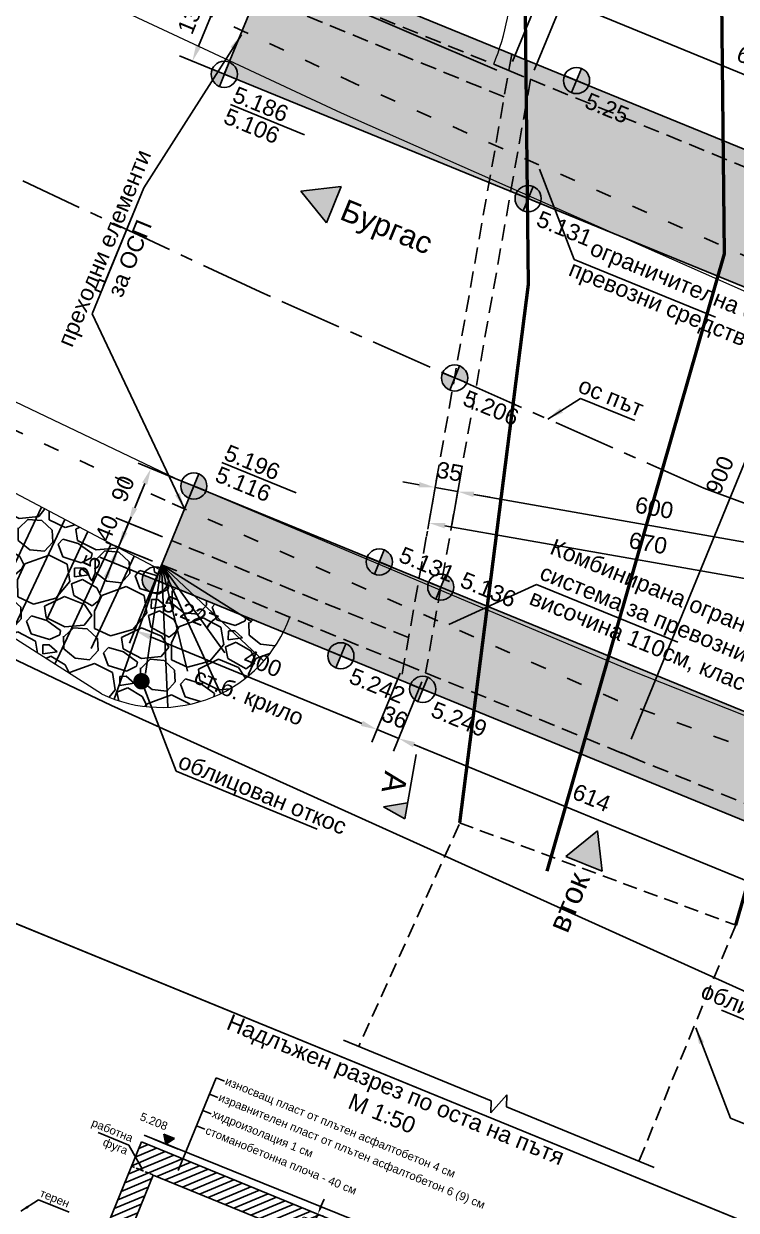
# Model space of a CAD drawing. Header units: centimetres. Extents: x 8495135 to 959133560, y 4530079 to 463453963.
# Drawn here: x 959128386 to 959129475, y 463416989 to 463418802 of the extents above; entities that cross this region are included whole.
import ezdxf
from ezdxf.enums import TextEntityAlignment as Align

# ---------------------------------------------------------------- set-up
doc = ezdxf.new("R2010")
doc.units = ezdxf.units.CM
doc.header["$LTSCALE"] = 0.1
for name, pattern in [('ACAD_ISO03W100', [30, 12, -18]), ('CENTER', [50.8, 31.75, -6.35, 6.35, -6.35]), ('CONTINU', [0]), ('DASHED', [0.75, 0.5, -0.25]), ('HIDDEN', [9.525, 6.35, -3.175]), ('LK_HIDDEN', [7.5, 5, -2.5])]:
    doc.linetypes.add(name, pattern=pattern)
doc.layers.add('0-ново трасе', color=7, linetype='Continuous', lineweight=53, true_color=0x0000fe)
for name, color, linetype in [('br_centre line', 1, 'CENTER'), ('br_dimension', 1, 'Continuous'), ('br_hatch', 9, 'Continuous'), ('br_hatch_dark', 8, 'Continuous'), ('br_hatch_tumen', 8, 'Continuous'), ('br_image', 4, 'Continuous'), ('br_view_yellow', 2, 'Continuous')]:
    doc.layers.add(name, color=color, linetype=linetype)
doc.layers.add('br_text', color=2, linetype='Continuous', lineweight=35)
doc.layers.add('dimension', color=1, linetype='Continuous', lineweight=20)
doc.layers.get('Defpoints').off()
doc.styles.add('1-10 cm', font='arial.ttf', dxfattribs={"height": 2.5})
doc.styles.add('1-50 cm', font='arial.ttf', dxfattribs={"height": 12.5})
doc.styles.add('br 1-25 cm', font='arial.ttf', dxfattribs={"height": 6.25})
doc.styles.add('MM 1 to 100', font='arial.ttf', dxfattribs={"height": 25})
doc.styles.add('MM 1 to 150', font='arial.ttf', dxfattribs={"height": 37.5})
doc.styles.add('MM 1 to 25', font='arial.ttf', dxfattribs={"height": 6.25})
doc.styles.add('MM_ARIAL', font='arial.ttf')
doc.dimstyles.new('MM DIM 1 to 100', dxfattribs={"dimscale": 10, "dimtxt": 2.5, "dimasz": 2.5, "dimexe": 2.1, "dimexo": 1.5, "dimgap": 1.5, "dimtad": 1, "dimdec": 0, "dimdsep": 46, "dimtxsty": 'MM_ARIAL', "dimcen": 3, "dimclrd": 1, "dimclre": 1, "dimclrt": 7, "dimaunit": 2, "dimadec": 1, "dimazin": 0, "dimtp": 100, "dimtm": 3, "dimtfac": 1, "dimtdec": 0, "dimtix": 1, "dimtmove": 0, "dimatfit": 3, "dimfxl": 0, "dimtolj": 1, "dimtzin": 0, "dimarcsym": 0})
doc.dimstyles.new('MM DIM 1 to 50', dxfattribs={"dimscale": 5, "dimtxt": 2.5, "dimasz": 2.5, "dimexe": 2.1, "dimexo": 1.5, "dimgap": 1.5, "dimtad": 1, "dimdec": 0, "dimdsep": 46, "dimtxsty": 'MM_ARIAL', "dimcen": 3, "dimclrd": 1, "dimclre": 1, "dimclrt": 7, "dimaunit": 2, "dimadec": 1, "dimazin": 0, "dimtp": 100, "dimtm": 3, "dimtfac": 1, "dimtdec": 0, "dimtix": 1, "dimtmove": 2, "dimatfit": 3, "dimfxl": 0, "dimtolj": 1, "dimtzin": 0, "dimarcsym": 0})
pattern_1 = [(205.74633, (959128825.42, 463418807.923), (-1373.337827, -672.79136), [17.086, -1691.524]), (162.70328, (959128810.03, 463418800.501), (1458.480056, -459.935786), [29.3202, -2902.7024]), (110.244, (959128782.0355, 463418809.2185), (645.954781, -1774.049441), [20.674, -2046.736]), (245.00723, (959128724.1684, 463418798.6036), (1079.972526, 2302.474396), [26.7002, -2643.322]), (270.5672, (959128712.8874, 463418774.4036), (-10.183513, 1650.968593), [26.1817, -2591.9904]), (335.00723, (959128713.1466, 463418748.223), (-2302.474396, 1079.972526), [26.7002, -2643.322]), (15.42778, (959128737.3467, 463418736.942), (-2009.109095, -549.710511), [35.3097, -3495.6558]), (49.98887, (959128771.384, 463418746.3354), (1881.3957555, 2248.801239), [33.336, -3300.2628]), (99.1631, (959128792.817, 463418771.868), (-314.650858, 1912.864825), [26.7906, -2652.2773]), (152.9699, (959128788.551, 463418798.317), (1244.705957, -646.87331), [30.5857, -1498.697]), (200.13098, (959128761.306, 463418812.217), (-1939.701403, -715.362472), [39.554, -3915.8386]), (116.5476, (959128840.042, 463418749.787), (-533.975976, 1042.033904), [13.5002, -1336.5283]), (149.20278, (959128834.008, 463418761.864), (1431.643475, -860.647408), [25.684, -2542.732]), (202.7335, (959128811.95, 463418775.015), (-48.122, -117.5298), [17.9605, -161.6447]), (180.9321, (959128809.493, 463418792.487), (683.8934, -5.55102), [9.672, -957.531]), (269.535, (959128799.822, 463418792.33), (26.83658, 400.71161), [13.6783, -670.2376]), (8.6973, (959128799.711, 463418778.652), (448.83375, 90.69325), [22.216, -718.315]), (139.2986, (959128821.67, 463418782.01), (186.9375, -213.7741), [16.0644, -385.545]), (354.12308, (959128731.655, 463418820.24), (1319.66467, -128.63187), [22.5044, -2227.9413]), (48.07972, (959128754.041, 463418817.936), (-999.46279, -1100.339552), [18.88, -1869.1108]), (270.9321, (959128831.296, 463418805.517), (5.55102, 683.8934), [19.344, -947.859]), (321.344, (959128831.611, 463418786.175), (-1030.93186, 833.81083), [22.5044, -2227.9413]), (317.1775, (959128701.82, 463418747.372), (-491.40486, 475.67033), [21.7018, -1063.3867]), (272.5087, (959128717.737, 463418732.62), (-58.30565, 1533.438767), [18.1836, -1800.1797]), (44.53495, (959128784.35, 463418687.506), (475.67033, 491.40486), [19.344, -947.859]), (355.08757, (959128798.138, 463418701.073), (-1720.376285, 155.468448), [21.289, -2107.6188]), (47.1775, (959128726.76, 463418711.086), (-475.67033, -491.40486), [10.851, -1074.2376]), (79.0435, (959128777.298, 463418690.393), (74.95871, 518.24144), [6.4757, -641.0997]), (143.6973, (959128778.528, 463418696.75), (304.46734, -261.89623), [26.1817, -497.4527]), (163.74255, (959128757.4286, 463418712.252), (1223.4204, -363.691523), [24.2633, -2402.0682]), (281.4236, (959128795.38, 463418768.074), (-21.28556, 283.1818), [18.316, -439.589]), (330.89077, (959128799.008, 463418750.1205), (1901.762781, -1053.135948), [31.9778, -3165.8005]), (38.67894, (959128826.947, 463418734.564), (-806.97425, -630.220246), [13.0754, -1294.4696]), (67.7335, (959128837.15, 463418742.74), (-69.408, 165.652), [7.62, -119.38]), (97.98998, (959128756.522, 463418716.74), (133.26436, -1015.197326), [17.6433, -1746.697]), (25.74633, (959128754.069, 463418734.212), (1373.337827, 672.79136), [34.172, -1674.438]), (337.7335, (959128784.85, 463418749.06), (165.652, 69.4077), [33.02, -93.98]), (303.0384, (959128815.407, 463418736.5445), (838.44332, -1303.930135), [20.0805, -1987.966]), (231.78815, (959128826.355, 463418719.711), (-310.01837, -421.99717), [18.4915, -906.0825]), (185.37952, (959128814.9163, 463418705.1816), (-2714.288054, -260.9777), [30.1073, -2980.6232]), (153.15962, (959128784.9416, 463418702.359), (-1479.76561, 743.117581), [31.8515, -3153.2923])]

# ---------------------------------------------------------------- blocks, each defined once
blk = doc.blocks.new('*D973')
at = {"layer": 'br_hatch', "color": 1, "lineweight": -2, "transparency": 16777216}
blk.add_arc((959129644.9, 463418011), 48.6, 109.7823, 127.933, dxfattribs=at)
at = {"layer": 'br_hatch', "color": 1, "transparency": 16777216}
for points in [[(959129618.4, 463418046.8), (959129611.7, 463418051.8), (959129599.9, 463418029.4)], [(959129628.1, 463418060.9), (959129628.8, 463418052.6), (959129653.4, 463418058.8)]]:
    blk.add_solid(points, dxfattribs=at)
at = {"layer": 'br_hatch', "color": 7, "transparency": 16777216, "insert": (959129606.4, 463418080.9), "char_height": 25, "attachment_point": 5, "rotation": 28.8577, "style": 'MM_ARIAL'}
blk.add_mtext('\\A1;86.4g', dxfattribs=at)
blk = doc.blocks.new('*D974')
at = {"layer": 'br_hatch', "color": 1, "lineweight": -2, "transparency": 16777216}
for p, q in [((959129005.5, 463418041.8), (959129018.3, 463418114.1)), ((959129040, 463418035.7), (959129052.8, 463418108)), ((959128990.1, 463418097.8), (959128965.4, 463418102.2)), ((959129014.7, 463418093.5), (959129049.1, 463418087.4)), ((959129073.8, 463418083), (959129098.4, 463418078.7))]:
    blk.add_line(p, q, dxfattribs=at)
at = {"layer": 'br_hatch', "color": 1, "transparency": 16777216}
for points in [[(959128990.8, 463418101.9), (959128989.3, 463418093.7), (959129014.7, 463418093.5)], [(959129074.5, 463418087.1), (959129073, 463418078.9), (959129049.1, 463418087.4)]]:
    blk.add_solid(points, dxfattribs=at)
at = {"layer": 'br_hatch', "color": 7, "transparency": 16777216, "insert": (959129036.7, 463418117.8), "char_height": 25, "attachment_point": 5, "rotation": 349.9818, "style": 'MM_ARIAL'}
blk.add_mtext('\\A1;35', dxfattribs=at)
blk = doc.blocks.new('*D975')
at = {"layer": 'br_hatch', "color": 1, "lineweight": -2, "transparency": 16777216}
for p, q in [((959129040, 463418035.7), (959129052.8, 463418108)), ((959129073.8, 463418083), (959129615.4, 463417987.3)), ((959129637.4, 463417968.2), (959129636.3, 463417962.3))]:
    blk.add_line(p, q, dxfattribs=at)
at = {"layer": 'br_hatch', "color": 1, "transparency": 16777216}
for points in [[(959129074.5, 463418087.1), (959129073, 463418078.9), (959129049.1, 463418087.4)], [(959129616.1, 463417991.4), (959129614.6, 463417983.2), (959129640, 463417983)]]:
    blk.add_solid(points, dxfattribs=at)
at = {"layer": 'br_hatch', "color": 7, "transparency": 16777216, "insert": (959129349.4, 463418062.5), "char_height": 25, "attachment_point": 5, "rotation": 349.9818, "style": 'MM_ARIAL'}
blk.add_mtext('\\A1;600', dxfattribs=at)
blk = doc.blocks.new('*D978')
at = {"layer": 'br_hatch', "color": 1, "lineweight": -2, "transparency": 16777216}
for p, q in [((959128994.5, 463417796.4), (959128951.2, 463417690.5)), ((959129504.2, 463417486.8), (959128982.3, 463417700.5)), ((959129562.7, 463417563.8), (959129519.4, 463417457.9))]:
    blk.add_line(p, q, dxfattribs=at)
at = {"layer": 'br_hatch', "color": 1, "transparency": 16777216}
for points in [[(959128983.8, 463417704.4), (959128980.7, 463417696.6), (959128959.1, 463417710)], [(959129505.8, 463417490.7), (959129502.6, 463417482.9), (959129527.3, 463417477.3)]]:
    blk.add_solid(points, dxfattribs=at)
at = {"layer": 'br_hatch', "color": 7, "transparency": 16777216, "insert": (959129253.7, 463417619.3), "char_height": 25, "attachment_point": 5, "rotation": 337.7335, "style": 'MM_ARIAL'}
blk.add_mtext('\\A1;614', dxfattribs=at)
blk = doc.blocks.new('*D979')
at = {"layer": 'br_hatch', "color": 1, "lineweight": -2, "transparency": 16777216}
for p, q in [((959128961.4, 463417810), (959128918, 463417704.1)), ((959128994.5, 463417796.4), (959128951.2, 463417690.5)), ((959128902.8, 463417733), (959128879.7, 463417742.5)), ((959128959.1, 463417710), (959128926, 463417723.5)), ((959128982.3, 463417700.5), (959129005.4, 463417691))]:
    blk.add_line(p, q, dxfattribs=at)
at = {"layer": 'br_hatch', "color": 1, "transparency": 16777216}
for points in [[(959128904.4, 463417736.9), (959128901.3, 463417729.2), (959128926, 463417723.5)], [(959128983.8, 463417704.4), (959128980.7, 463417696.6), (959128959.1, 463417710)]]:
    blk.add_solid(points, dxfattribs=at)
at = {"layer": 'br_hatch', "color": 7, "transparency": 16777216, "insert": (959128953.1, 463417742.5), "char_height": 25, "attachment_point": 5, "rotation": 337.7335, "style": 'MM_ARIAL'}
blk.add_mtext('\\A1;36', dxfattribs=at)
blk = doc.blocks.new('*D980')
at = {"layer": 'br_hatch', "color": 1, "lineweight": -2, "transparency": 16777216}
for p, q in [((959128591.2, 463417961.6), (959128547.8, 463417855.7)), ((959128902.8, 463417733), (959128578.9, 463417865.6)), ((959128961.4, 463417810), (959128918, 463417704.1))]:
    blk.add_line(p, q, dxfattribs=at)
at = {"layer": 'br_hatch', "color": 1, "transparency": 16777216}
for points in [[(959128580.5, 463417869.5), (959128577.4, 463417861.8), (959128555.8, 463417875.1)], [(959128904.4, 463417736.9), (959128901.3, 463417729.2), (959128926, 463417723.5)]]:
    blk.add_solid(points, dxfattribs=at)
at = {"layer": 'br_hatch', "color": 7, "transparency": 16777216, "char_height": 25, "attachment_point": 5, "rotation": 337.7335, "style": 'MM_ARIAL'}
for s, insert in [('\\A1;400', (959128751.4, 463417825)), ('\\A1;ст.б. крило', (959128729, 463417770.4))]:
    blk.add_mtext(s, dxfattribs=dict(at, insert=insert))
blk = doc.blocks.new('*D981')
at = {"layer": 'br_hatch', "color": 1, "lineweight": -2, "transparency": 16777216}
for p, q in [((959128762.8, 463418896.2), (959128814.4, 463419022.4)), ((959128829.6, 463418993.5), (959129153.5, 463418860.9)), ((959129132.9, 463418744.7), (959129184.6, 463418870.8))]:
    blk.add_line(p, q, dxfattribs=at)
at = {"layer": 'br_hatch', "color": 1, "transparency": 16777216}
for points in [[(959128831.2, 463418997.4), (959128828, 463418989.6), (959128806.5, 463419003)], [(959129155.1, 463418864.7), (959129151.9, 463418857), (959129176.6, 463418851.4)]]:
    blk.add_solid(points, dxfattribs=at)
at = {"layer": 'br_hatch', "color": 7, "transparency": 16777216, "char_height": 25, "attachment_point": 5, "rotation": 337.7335, "style": 'MM_ARIAL'}
for s, insert in [('\\A1;400', (959129002.1, 463418952.9)), ('\\A1;ст.б. крило', (959128979.7, 463418898.3))]:
    blk.add_mtext(s, dxfattribs=dict(at, insert=insert))
blk = doc.blocks.new('*D982')
at = {"layer": 'br_hatch', "color": 1, "lineweight": -2, "transparency": 16777216}
for p, q in [((959129153.5, 463418860.9), (959129130.4, 463418870.4)), ((959129132.9, 463418744.7), (959129184.6, 463418870.8)), ((959129166.1, 463418731.1), (959129217.8, 463418857.3)), ((959129176.6, 463418851.4), (959129209.8, 463418837.8)), ((959129232.9, 463418828.4), (959129256.1, 463418818.9))]:
    blk.add_line(p, q, dxfattribs=at)
at = {"layer": 'br_hatch', "color": 1, "transparency": 16777216}
for points in [[(959129155.1, 463418864.7), (959129151.9, 463418857), (959129176.6, 463418851.4)], [(959129234.5, 463418832.2), (959129231.4, 463418824.5), (959129209.8, 463418837.8)]]:
    blk.add_solid(points, dxfattribs=at)
at = {"layer": 'br_hatch', "color": 7, "transparency": 16777216, "insert": (959129203.7, 463418870.3), "char_height": 25, "attachment_point": 5, "rotation": 337.7335, "style": 'MM_ARIAL'}
blk.add_mtext('\\A1;36', dxfattribs=at)
blk = doc.blocks.new('*D983')
at = {"layer": 'br_hatch', "color": 1, "lineweight": -2, "transparency": 16777216}
for p, q in [((959129166.1, 463418731.1), (959129217.8, 463418857.3)), ((959129232.9, 463418828.4), (959129754.9, 463418614.7)), ((959129734.3, 463418498.5), (959129785.9, 463418624.6))]:
    blk.add_line(p, q, dxfattribs=at)
at = {"layer": 'br_hatch', "color": 1, "transparency": 16777216}
for points in [[(959129234.5, 463418832.2), (959129231.4, 463418824.5), (959129209.8, 463418837.8)], [(959129756.4, 463418618.5), (959129753.3, 463418610.8), (959129778, 463418605.2)]]:
    blk.add_solid(points, dxfattribs=at)
at = {"layer": 'br_hatch', "color": 7, "transparency": 16777216, "insert": (959129504.4, 463418747.2), "char_height": 25, "attachment_point": 5, "rotation": 337.7335, "style": 'MM_ARIAL'}
blk.add_mtext('\\A1;614', dxfattribs=at)
blk = doc.blocks.new('*D986')
at = {"layer": 'br_hatch', "color": 1, "lineweight": -2, "transparency": 16777216}
for p, q in [((959129029.7, 463418035.1), (959129640.3, 463417927.2)), ((959129002.9, 463418027), (959129001.5, 463418018.7)), ((959129662.7, 463417910.4), (959129661.3, 463417902.2))]:
    blk.add_line(p, q, dxfattribs=at)
at = {"layer": 'br_hatch', "color": 1, "transparency": 16777216}
for points in [[(959129030.5, 463418039.2), (959129029, 463418031), (959129005.1, 463418039.4)], [(959129641, 463417931.3), (959129639.6, 463417923.1), (959129664.9, 463417922.9)]]:
    blk.add_solid(points, dxfattribs=at)
at = {"layer": 'br_hatch', "color": 7, "transparency": 16777216, "insert": (959129339.9, 463418008.5), "char_height": 25, "attachment_point": 5, "rotation": 349.9818, "style": 'MM_ARIAL'}
blk.add_mtext('\\A1;670', dxfattribs=at)
blk = doc.blocks.new('*D988')
at = {"layer": 'br_hatch', "color": 1, "lineweight": -2, "transparency": 16777216}
for p, q in [((959129639.2, 463418521.2), (959129665, 463418510.6)), ((959129314.1, 463417708.8), (959129636.1, 463418495.4)), ((959129298.2, 463417688.3), (959129324, 463417677.7))]:
    blk.add_line(p, q, dxfattribs=at)
at = {"layer": 'br_hatch', "color": 1, "transparency": 16777216}
for points in [[(959129632.3, 463418497), (959129640, 463418493.8), (959129645.6, 463418518.6)], [(959129310.2, 463417710.4), (959129317.9, 463417707.2), (959129304.6, 463417685.7)]]:
    blk.add_solid(points, dxfattribs=at)
at = {"layer": 'br_hatch', "color": 7, "transparency": 16777216, "insert": (959129449.4, 463418112.6), "char_height": 25, "attachment_point": 5, "rotation": 67.7335, "style": 'MM_ARIAL'}
blk.add_mtext('\\A1;900', dxfattribs=at)
blk = doc.blocks.new('*D1008')
at = {"layer": 'br_hatch', "color": 1, "lineweight": -2, "transparency": 16777216}
for p, q in [((959128840.3, 463416994.6), (959128845, 463417006.1)), ((959128820.4, 463416946), (959128835.6, 463416983)), ((959128842.5, 463416980.2), (959128845.3, 463416979)), ((959128815.7, 463416934.4), (959128810.9, 463416922.8)), ((959128826.5, 463416943.5), (959128830.1, 463416942))]:
    blk.add_line(p, q, dxfattribs=at)
at = {"layer": 'br_hatch', "color": 1, "transparency": 16777216}
for points in [[(959128838.4, 463416995.4), (959128842.2, 463416993.8), (959128835.6, 463416983)], [(959128813.7, 463416935.2), (959128817.6, 463416933.6), (959128820.4, 463416946)]]:
    blk.add_solid(points, dxfattribs=at)
at = {"layer": 'br_hatch', "color": 7, "transparency": 16777216, "insert": (959128815.1, 463416969.7), "char_height": 12.5, "attachment_point": 5, "rotation": 67.7335, "style": 'MM_ARIAL'}
blk.add_mtext('\\A1;40', dxfattribs=at)
blk = doc.blocks.new('*U354')
at = {"linetype": 'CONTINU', "ltscale": 0.5}
blk.add_hatch(color=256, dxfattribs=at).paths.add_polyline_path([(-87.5, -35), (-100, 0), (-75, 0)])
at = {"ltscale": 0.5}
blk.add_line((0, 0), (-100, 0), dxfattribs=at)
at = {"lineweight": -3, "ltscale": 0.5}
for p, q in [((-100, 0), (-87.5, -35)), ((-87.5, -35), (-75, 0))]:
    blk.add_line(p, q, dxfattribs=at)
at = {"color": 7, "ltscale": 0.5, "style": '1-50 cm'}
blk.add_attdef('1', text='', height=35, dxfattribs=at).set_placement((-44.6, -24.8), align=Align.MIDDLE_CENTER)
blk = doc.blocks.new('*D1038')
at = {"layer": 'br_hatch', "color": 1, "lineweight": -2, "transparency": 16777216}
for p, q in [((959128555.9, 463418062.4), (959128565.4, 463418085.6)), ((959128591.2, 463418021), (959128527, 463418047.3)), ((959128546.5, 463418039.3), (959128531.3, 463418002.3)), ((959128576, 463417984), (959128511.9, 463418010.2)), ((959128521.8, 463417979.2), (959128512.4, 463417956))]:
    blk.add_line(p, q, dxfattribs=at)
at = {"layer": 'br_hatch', "color": 1, "transparency": 16777216}
for points in [[(959128552.1, 463418064), (959128559.8, 463418060.9), (959128546.5, 463418039.3)], [(959128518, 463417980.7), (959128525.7, 463417977.6), (959128531.3, 463418002.3)]]:
    blk.add_solid(points, dxfattribs=at)
at = {"layer": 'br_hatch', "color": 7, "transparency": 16777216, "insert": (959128513.2, 463418031.3), "char_height": 25, "attachment_point": 5, "rotation": 67.7335, "style": 'MM_ARIAL'}
blk.add_mtext('\\A1;40', dxfattribs=at)
blk = doc.blocks.new('*D1039')
at = {"layer": 'br_hatch', "color": 1, "lineweight": -2, "transparency": 16777216}
for p, q in [((959128632.3, 463418101.4), (959128561.1, 463418130.6)), ((959128555.9, 463418062.4), (959128571.1, 463418099.5)), ((959128598.2, 463418018.1), (959128527, 463418047.3))]:
    blk.add_line(p, q, dxfattribs=at)
at = {"layer": 'br_hatch', "color": 1, "transparency": 16777216}
for points in [[(959128567.2, 463418101), (959128575, 463418097.9), (959128580.6, 463418122.6)], [(959128552.1, 463418064), (959128559.8, 463418060.9), (959128546.5, 463418039.3)]]:
    blk.add_solid(points, dxfattribs=at)
at = {"layer": 'br_hatch', "color": 7, "transparency": 16777216, "insert": (959128537.8, 463418091.5), "char_height": 25, "attachment_point": 5, "rotation": 67.7335, "style": 'MM_ARIAL'}
blk.add_mtext('\\A1;90', dxfattribs=at)
blk = doc.blocks.new('*D1040')
at = {"layer": 'br_hatch', "color": 1, "lineweight": -2, "transparency": 16777216}
for p, q in [((959128540.8, 463418025.4), (959128550.3, 463418048.6)), ((959128583, 463417981.1), (959128511.9, 463418010.2)), ((959128531.3, 463418002.3), (959128521.8, 463417979.2)), ((959128573.5, 463417958), (959128502.4, 463417987.1)), ((959128512.4, 463417956), (959128502.9, 463417932.9))]:
    blk.add_line(p, q, dxfattribs=at)
at = {"layer": 'br_hatch', "color": 1, "transparency": 16777216}
for points in [[(959128536.9, 463418027), (959128544.6, 463418023.8), (959128531.3, 463418002.3)], [(959128508.5, 463417957.6), (959128516.2, 463417954.4), (959128521.8, 463417979.2)]]:
    blk.add_solid(points, dxfattribs=at)
at = {"layer": 'br_hatch', "color": 7, "transparency": 16777216, "insert": (959128486.8, 463417970.5), "char_height": 25, "attachment_point": 5, "rotation": 67.7335, "style": 'MM_ARIAL'}
blk.add_mtext('\\A1;25', dxfattribs=at)
blk = doc.blocks.new('*D1043')
at = {"layer": 'br_hatch', "color": 1, "lineweight": -2, "transparency": 16777216}
for p, q in [((959128728.1, 463418851), (959128673.7, 463418873.3)), ((959128683.7, 463418842.2), (959128653.4, 463418768.1)), ((959128678.8, 463418730.7), (959128624.5, 463418753))]:
    blk.add_line(p, q, dxfattribs=at)
at = {"layer": 'br_hatch', "color": 1, "transparency": 16777216}
for points in [[(959128679.9, 463418843.8), (959128687.6, 463418840.6), (959128693.2, 463418865.3)], [(959128649.5, 463418769.7), (959128657.3, 463418766.6), (959128643.9, 463418745)]]:
    blk.add_solid(points, dxfattribs=at)
at = {"layer": 'br_hatch', "color": 7, "transparency": 16777216, "insert": (959128642.9, 463418815.7), "char_height": 25, "attachment_point": 5, "rotation": 67.7335, "style": 'MM_ARIAL'}
blk.add_mtext('\\A1;130', dxfattribs=at)
blk = doc.blocks.new('*U226')
at = {"ltscale": 0.5}
blk.add_hatch(color=256, dxfattribs=at).paths.add_polyline_path([(-26.2, 39), (0, 0), (26.2, 39)])
for p, q in [((-60, 0), (0, 0)), ((-26.2, 39), (26.2, 39)), ((-26.2, 39), (0, 0)), ((0, 0), (26.2, 39)), ((0, 0), (60, 0))]:
    blk.add_line(p, q, dxfattribs=at)
at = {"color": 7, "ltscale": 0.5, "style": '1-10 cm'}
blk.add_attdef('1', text='', height=37.5, dxfattribs=at).set_placement((-90.4, 56.7), align=Align.CENTER)
blk = doc.blocks.new('*U1047')
at = {"layer": 'br_dimension', "ltscale": 0.5}
for points in [[(20, 0, 0.414214), (0, 20), (0, 0)], [(-20, 0, 0.414214), (0, -20), (0, 0)]]:
    blk.add_hatch(color=256, dxfattribs=at).paths.add_polyline_path(points)
for p, q in [((0, 20), (0, -20)), ((-20, 0), (20, 0))]:
    blk.add_line(p, q, dxfattribs=at)
blk.add_circle((0, 0), 20, dxfattribs=at)
at = {"layer": 'br_dimension', "linetype": 'CONTINU', "ltscale": 0.5, "style": '1-10 cm'}
blk.add_attdef('KM', (25.1, -33.7), '', height=25, dxfattribs=at)
blk = doc.blocks.new('*U1048')
at = {"layer": 'br_dimension', "ltscale": 0.5}
for points in [[(20, 0, 0.414214), (0, 20), (0, 0)], [(-20, 0, 0.414214), (0, -20), (0, 0)]]:
    blk.add_hatch(color=256, dxfattribs=at).paths.add_polyline_path(points)
for p, q in [((0, 20), (0, -20)), ((-20, 0), (20, 0))]:
    blk.add_line(p, q, dxfattribs=at)
blk.add_circle((0, 0), 20, dxfattribs=at)
at = {"layer": 'br_dimension', "linetype": 'CONTINU', "ltscale": 0.5, "style": '1-10 cm'}
blk.add_attdef('KM', (25.1, 11.6), '', height=25, dxfattribs=at)
blk = doc.blocks.new('*U1049')
at = {"layer": 'br_dimension', "ltscale": 0.5}
for points in [[(20, 0, 0.414214), (0, 20), (0, 0)], [(-20, 0, 0.414214), (0, -20), (0, 0)]]:
    blk.add_hatch(color=256, dxfattribs=at).paths.add_polyline_path(points)
for p, q in [((0, 20), (0, -20)), ((-20, 0), (20, 0)), ((26.1, -39.2), (148.6, -39.2))]:
    blk.add_line(p, q, dxfattribs=at)
blk.add_circle((0, 0), 20, dxfattribs=at)
at = {"layer": 'br_dimension', "linetype": 'CONTINU', "ltscale": 0.5, "style": '1-10 cm'}
for tag, p in [('KM', (25.1, -33.7)), ('KM1', (25.1, -69.6))]:
    blk.add_attdef(tag, p, '', height=25, dxfattribs=at)
blk = doc.blocks.new('*U1052')
at = {"layer": 'br_dimension', "ltscale": 0.5}
for points in [[(20, 0, 0.414214), (0, 20), (0, 0)], [(-20, 0, 0.414214), (0, -20), (0, 0)]]:
    blk.add_hatch(color=256, dxfattribs=at).paths.add_polyline_path(points)
for p, q in [((26.1, 49.4), (148.6, 49.4)), ((0, 20), (0, -20)), ((-20, 0), (20, 0))]:
    blk.add_line(p, q, dxfattribs=at)
blk.add_circle((0, 0), 20, dxfattribs=at)
at = {"layer": 'br_dimension', "linetype": 'CONTINU', "ltscale": 0.5, "style": '1-10 cm'}
for tag, p in [('KM', (25.1, 54.9)), ('KM1', (25.1, 19))]:
    blk.add_attdef(tag, p, '', height=25, dxfattribs=at)
blk = doc.blocks.new('*U1053')
at = {"layer": 'br_dimension', "ltscale": 0.5}
for points in [[(20, 0, 0.414214), (0, 20), (0, 0)], [(-20, 0, 0.414214), (0, -20), (0, 0)]]:
    blk.add_hatch(color=256, dxfattribs=at).paths.add_polyline_path(points)
for p, q in [((0, 20), (0, -20)), ((-20, 0), (20, 0))]:
    blk.add_line(p, q, dxfattribs=at)
blk.add_circle((0, 0), 20, dxfattribs=at)
at = {"layer": 'br_dimension', "linetype": 'CONTINU', "ltscale": 0.5, "style": '1-10 cm'}
blk.add_attdef('KM', (25.1, -39), '', height=25, dxfattribs=at)

msp = doc.modelspace()

# ---------------------------------------------------------------- hatches: boundary and pattern name
at = {"layer": 'br_hatch'}
h = msp.add_hatch(color=256, dxfattribs=at)
h.dxf.hatch_style = 1
h.paths.add_polyline_path([(959130141.39, 463418342.58), (959129771.22, 463418494.15), (959128766.56, 463418905.5), (959128692.68, 463418725.04), (959130067.5, 463418162.12)])
h = msp.add_hatch(dxfattribs=at)
h.set_pattern_fill('GRAVEL', color=256, scale=5)
h.set_pattern_definition(pattern_1)
h.paths.add_polyline_path([(959128593.94, 463417968.25), (959127882.23, 463418343.85), (959127821.73, 463418214.47), (959128504.99, 463417778.08, 0.4072412), (959128782.88, 463417872.27), (959128587.41, 463417952.31)])
h = msp.add_hatch(color=256, dxfattribs=at)
h.dxf.hatch_style = 1
h.paths.add_polyline_path([(959130020.97, 463417532.83), (959128646.14, 463418095.75), (959128587.41, 463417952.31), (959129962.23, 463417389.39)])
h = msp.add_hatch(dxfattribs=at)
h.set_pattern_fill('GRAVEL', color=256, scale=5)
h.set_pattern_definition(pattern_1)
h.paths.add_polyline_path([(959128948.53, 463417977.12), (959129041.23, 463417939.16), (959129055.75, 463417974.63), (959128963.05, 463418012.58)], flags=24)
edge = h.paths.add_edge_path()
edge.add_line((959129962.23, 463417389.39), (959129732.04, 463417483.64))
edge.add_arc((959129971.71, 463417412.53), 250, 163.47271, 247.73354)
edge.add_line((959129876.98, 463417181.17), (959130675.7, 463417011.87))
edge.add_line((959130675.7, 463417011.87), (959130745.5, 463417224.51))
edge.add_line((959130745.5, 463417224.51), (959129970.89, 463417410.52))
edge.add_line((959129970.89, 463417410.52), (959129962.23, 463417389.39))
h = msp.add_hatch(dxfattribs=at)
h.set_pattern_fill('_USER', color=256, scale=10, angle=-315, style=0, pattern_type=0)
h.set_pattern_definition([(22.73354268, (968712790.12, 464384355.865), (-3.864460579, 9.223120103), [])])
h.paths.add_polyline_path([(959129152.33, 463416810.07), (959129185.47, 463416796.5), (959129200.63, 463416833.52), (959128566.15, 463417093.31), (959128550.99, 463417056.29), (959128584.14, 463417042.72)])
h.paths.add_polyline_path([(959128584.14, 463417042.72), (959128550.99, 463417056.29), (959128469.69, 463416857.72), (959128502.83, 463416844.15)])
h.paths.add_polyline_path([(959129135.28, 463416541.97), (959129150.44, 463416578.99), (959129104.17, 463416597.93), (959129071.03, 463416611.5), (959128502.83, 463416844.15), (959128469.69, 463416857.72), (959128423.42, 463416876.67), (959128408.26, 463416839.65)])
h.paths.add_polyline_path([(959129071.03, 463416611.5), (959129104.17, 463416597.93), (959129185.47, 463416796.5), (959129152.33, 463416810.07)])
at = {"layer": 'br_hatch_dark', "ltscale": 0.5}
h = msp.add_hatch(color=256, dxfattribs=at)
h.dxf.hatch_style = 1
h.paths.add_polyline_path([(959128848.7, 463418498.25), (959128871.32, 463418553.49), (959128809.43, 463418546.58)])
h = msp.add_hatch(color=256, dxfattribs=at)
h.dxf.hatch_style = 1
h.paths.add_polyline_path([(959129269.73, 463417506.98), (959129214.5, 463417529.6), (959129262.83, 463417568.88)])

# ---------------------------------------------------------------- linework, layer by layer
at = {"layer": '0-ново трасе'}
for points in [[(959126595.35, 463427397.26, -0.1847653), (959128347.98, 463424283.28), (959129151.85, 463418862.7), (959129156.64, 463418403.82), (959129051.95, 463417581.11)], [(959126595.35, 463427397.26, -0.1847653), (959128347.98, 463424283.28), (959129151.85, 463418862.7), (959129156.64, 463418403.82), (959129051.95, 463417581.11)], [(959128319.5, 463426542.19, -0.2003455), (959128717.39, 463425882.43), (959129751.38, 463418910.07), (959129756.61, 463418410.09), (959129473.63, 463417424.42)], [(959128142.11, 463426300.25, -0.2003455), (959128420.63, 463425838.42), (959129451.62, 463418886.38), (959129456.17, 463418450.77), (959129185.28, 463417507.2)]]:
    msp.add_lwpolyline(points, format="xyb", dxfattribs=at)
at = {"layer": 'br_centre line', "ltscale": 30}
msp.add_lwpolyline([(959133511.84, 463417084.09), (959132807.91, 463417175.21), (959132115.76, 463417289.83), (959131431.65, 463417445.46), (959130751.95, 463417627.77), (959130084.32, 463417846.91), (959129425.3, 463418092.48), (959128747.21, 463418392.52), (959127394.27, 463419025.18), (959126024.89, 463419716.05), (959124668.37, 463420433.99), (959123335.83, 463421191.35), (959122016.19, 463421973.57), (959120721.93, 463422795.18), (959119443.27, 463423641.66), (959118190.75, 463424527.65)], dxfattribs=at)
at = {"layer": 'br_dimension', "linetype": 'DASHED', "ltscale": 500}
for p, q in [((959129127.26, 463418730.8), (959128757.09, 463418882.36)), ((959129120.14, 463418690.49), (959128741.94, 463418845.35)), ((959129131.71, 463418755.99), (959128962.6, 463417798.69)), ((959129738.07, 463418480.71), (959129150.94, 463418721.11)), ((959129160.41, 463418717.23), (959129000.2, 463417810.31)), ((959128974.17, 463417864.19), (959128612.04, 463418012.46)), ((959128967.05, 463417823.88), (959128596.88, 463417975.44)), ((959129000.2, 463417810.31), (959129568.39, 463417577.66))]:
    msp.add_line(p, q, dxfattribs=at)
at = {"layer": 'br_dimension'}
for p, q in [((959130347.89, 463416618.91), (959127681.62, 463417710.61)), ((959128680.5, 463417191.35), (959128622.41, 463417049.47)), ((959129206.1, 463416846.87), (959128570.32, 463417103.49))]:
    msp.add_line(p, q, dxfattribs=at)
at = {"layer": 'br_dimension', "ltscale": 0.5}
for p, q in [((959128680.5, 463417191.35), (959128693.23, 463417186.13)), ((959128670.29, 463417166.42), (959128683.02, 463417161.21)), ((959128660.09, 463417141.49), (959128672.82, 463417136.28)), ((959128650.43, 463417117.91), (959128663.16, 463417112.69))]:
    msp.add_line(p, q, dxfattribs=at)
at = {"layer": 'br_dimension', "linetype": 'LK_HIDDEN', "ltscale": 10}
msp.add_line((959128550.99, 463417056.29), (959128584.14, 463417042.72), dxfattribs=at)
at = {"layer": 'br_dimension'}
msp.add_lwpolyline([(959104820.7, 463435972.9), (959105975, 463434629.1), (959107154.1, 463433306.2), (959108379.1, 463432022.9), (959109629.1, 463430764.5), (959110916.6, 463429547.9), (959112229.1, 463428356.2), (959113579.1, 463427208.3), (959114953.91, 463426087.5), (959116361.72, 463425010.4), (959117791.6, 463423962.5), (959119254.1, 463422962.5), (959120737.5, 463421989.5), (959122250, 463421066.6), (959123782.81, 463420172.9), (959125341.6, 463419331.2), (959126920.31, 463418520.8), (959128520.31, 463417760.4), (959130133.2, 463417031.2), (959131775, 463416356.2), (959133425, 463415714.5)], dxfattribs=at)
at = {"layer": 'br_dimension', "linetype": 'ACAD_ISO03W100', "ltscale": 20}
for points in [[(959133556.77, 463417431.19), (959132858.98, 463417521.52), (959132183.23, 463417633.43), (959131515.83, 463417785.25), (959130851.94, 463417963.33), (959130200.04, 463418177.3), (959129557.33, 463418416.79), (959128892.17, 463418711.11), (959127547.26, 463419340.02), (959126185.59, 463420026.99), (959124836.74, 463420740.87), (959123511.55, 463421494.05), (959122199.25, 463422271.93), (959120912.33, 463423088.87), (959119640.97, 463423930.52), (959118395.46, 463424811.55)], [(959133466.9, 463416736.99), (959132756.84, 463416828.9), (959132048.29, 463416946.24), (959131347.46, 463417105.67), (959130651.96, 463417292.22), (959129968.59, 463417516.52), (959129293.26, 463417768.17), (959128602.25, 463418073.92), (959127241.28, 463418710.34), (959125864.19, 463419405.1), (959124500, 463420127.1), (959123160.11, 463420888.64), (959121833.12, 463421675.22), (959120531.52, 463422501.48), (959119245.56, 463423352.8), (959117986.03, 463424243.74)]]:
    msp.add_lwpolyline(points, dxfattribs=at)
at = {"layer": 'br_dimension', "linetype": 'DASHED', "ltscale": 500}
for points in [[(959129127.26, 463418730.8), (959129160.41, 463418717.23)], [(959128967.05, 463417823.88), (959129000.2, 463417810.31)]]:
    msp.add_lwpolyline(points, dxfattribs=at)
at = {"layer": 'br_hatch'}
for p, q in [((959129108.79, 463418731.44), (959128757.09, 463418882.36)), ((959128353.12, 463417934.4), (959128413.48, 463418063.48)), ((959128365.76, 463417867), (959128448.9, 463418044.79)), ((959128421.12, 463417890.97), (959128484.32, 463418026.1)), ((959128433.76, 463417823.57), (959128519.73, 463418007.41)), ((959128489.13, 463417847.53), (959128555.15, 463417988.72)), ((959128524.25, 463417770), (959128596.88, 463417975.44)), ((959128572.18, 463417809.21), (959128596.88, 463417975.44)), ((959128606.65, 463417757.76), (959128596.88, 463417975.44)), ((959128636.22, 463417812.69), (959128596.88, 463417975.44)), ((959128687.13, 463417778.42), (959128596.88, 463417975.44)), ((959128693.4, 463417840.77), (959128596.88, 463417975.44)), ((959128752.87, 463417828.2), (959128596.88, 463417975.44)), ((959128734.69, 463417888.23), (959128596.88, 463417975.44))]:
    msp.add_line(p, q, dxfattribs=at)
msp.add_lwpolyline([(959128103.82, 463417537.74), (959131126.7, 463416300.03), (959130820.81, 463415552.66), (959127797.92, 463416790.37)], close=True, dxfattribs=at)
at = {"layer": 'br_hatch_dark', "ltscale": 0.5}
for p, q in [((959128809.43, 463418546.58), (959128871.32, 463418553.49)), ((959128809.43, 463418546.58), (959128848.7, 463418498.25)), ((959128871.32, 463418553.49), (959128848.7, 463418498.25)), ((959129262.83, 463417568.88), (959129214.5, 463417529.6)), ((959129262.83, 463417568.88), (959129269.73, 463417506.98)), ((959129214.5, 463417529.6), (959129269.73, 463417506.98))]:
    msp.add_line(p, q, dxfattribs=at)
at = {"layer": 'br_hatch_tumen'}
for p, q in [((959129099.74, 463417138.03, -111.25), (959129124.32, 463417165.08, -111.25)), ((959129124.32, 463417165.08, -111.25), (959129123.6, 463417146.82, -111.25)), ((959129100.46, 463417156.29, -111.25), (959129099.74, 463417138.03, -111.25))]:
    msp.add_line(p, q, dxfattribs=at)
at = {"layer": 'br_hatch_tumen', "linetype": 'Continuous'}
msp.add_lwpolyline([(959128874.93, 463417248.64), (959129100.46, 463417156.29)], dxfattribs=at)
at = {"layer": 'br_hatch_tumen', "linetype": 'Continuous', "elevation": -111.25}
msp.add_lwpolyline([(959129123.6, 463417146.82), (959129349.13, 463417054.48)], dxfattribs=at)
at = {"layer": 'br_image', "linetype": 'HIDDEN', "ltscale": 35}
for p, q in [((959129051.5, 463417578.53), (959128898.07, 463417239.17)), ((959129051.95, 463417581.11), (959129473.1, 463417425, 321.4)), ((959129473.73, 463417424.77, 321.88), (959129326, 463417063.95, -222.5))]:
    msp.add_line(p, q, dxfattribs=at)
at = {"layer": 'br_view_yellow'}
for p, q in [((959128585.51, 463417947.68), (959128570.36, 463417910.66)), ((959128566.15, 463417093.31), (959128469.69, 463416857.72)), ((959128566.15, 463417093.31), (959129200.63, 463416833.52)), ((959128584.14, 463417042.72), (959128502.83, 463416844.15)), ((959128584.14, 463417042.72), (959129152.33, 463416810.07))]:
    msp.add_line(p, q, dxfattribs=at)
for points in [[(959130141.39, 463418342.58), (959128766.56, 463418905.5), (959128692.68, 463418725.04), (959130067.5, 463418162.12), (959130131.92, 463418319.45)], [(959129971.71, 463417412.53), (959130020.97, 463417532.83), (959128646.14, 463418095.75), (959128587.41, 463417952.31), (959129962.23, 463417389.39)]]:
    msp.add_lwpolyline(points, dxfattribs=at)
at = {"layer": 'dimension'}
msp.add_line((959128504.99, 463417778.08), (959127731.49, 463418272.1), dxfattribs=at)
for points in [[(959128593.94, 463417968.25), (959127230.36, 463418687.86), (959125852.71, 463419382.89), (959124487.97, 463420105.18), (959123147.56, 463420867.01), (959121820.04, 463421653.91), (959120517.92, 463422480.5), (959119231.43, 463423332.16), (959117971.41, 463424223.46), (959116727.5, 463425137.66), (959115512.67, 463426087.38), (959114314.4, 463427062.21), (959113149.69, 463428072.53), (959112001.61, 463429103.59), (959110886.99, 463430170.22), (959109789.21, 463431257.68), (959108731.66, 463432373.48), (959107985.93, 463433082.35), (959107262.86, 463433825.79), (959106560.15, 463434588.12), (959105886.6, 463435379.73), (959105238.08, 463436187.2), (959104623.21, 463437021.61)], [(959133550.35, 463417381.61), (959132851.69, 463417472.05), (959132173.59, 463417584.34), (959131503.81, 463417736.71), (959130837.65, 463417915.39), (959130183.51, 463418130.1), (959129538.47, 463418370.46), (959128871.46, 463418665.6), (959127525.41, 463419295.04), (959126162.64, 463419982.57), (959124812.69, 463420697.03), (959123486.45, 463421450.81), (959122173.1, 463422229.31), (959120885.13, 463423046.91), (959119612.73, 463423889.25), (959118366.22, 463424770.99)], [(959133473.32, 463416786.57), (959132764.13, 463416878.37), (959132057.93, 463416995.32), (959131359.49, 463417154.21), (959130666.24, 463417340.16), (959129979.44, 463417549.84), (959129312.12, 463417814.5), (959128617.98, 463418107.28), (959127263.14, 463418755.32), (959125887.15, 463419449.52), (959124524.05, 463420170.94), (959123185.22, 463420931.88), (959121859.27, 463421717.84), (959120558.72, 463422543.44), (959119273.8, 463423394.06), (959118015.28, 463424284.3)]]:
    msp.add_lwpolyline(points, dxfattribs=at)
for centre, radius, start, end in [((959128757.09, 463418882.36), 375, 337.73354, 67.73355), ((959128595.7, 463417967.48), 210, 244.40896, 339.86834)]:
    msp.add_arc(centre, radius, start, end, dxfattribs=at)

# ---------------------------------------------------------------- block references
at = {"layer": 'br_dimension', "rotation": 337.7335426900748}
for name, p, values in [('*U1049', (959128692.68, 463418725.04), {'KM': '5.186', 'KM1': '5.106'}), ('*U1052', (959128646.14, 463418095.75), {'KM': '5.196', 'KM1': '5.116'}), ('*U1053', (959128587.41, 463417952.31), {'KM': '5.227'})]:
    msp.add_blockref(name, p, dxfattribs=at).add_auto_attribs(values)
at = {"layer": 'br_dimension'}
ref = msp.add_blockref('*U354', (959128985.64, 463417685.54), dxfattribs=dict(at, xscale=-1, rotation=259.9818045271513))
ref.add_attrib('1', 'A', dxfattribs={"layer": '0', "color": 7, "ltscale": 0.5, "height": 35, "rotation": 259.9818, "style": '1-50 cm'}).set_placement((959128952.81, 463417642.3), align=Align.MIDDLE_CENTER)
at = {"layer": 'br_dimension', "ltscale": 0.5, "xscale": 0.333333499729682, "yscale": 0.333333499729682, "zscale": 0.333333499729682, "rotation": 337.733573708224}
msp.add_blockref('*U226', (959128603.53, 463417090.08), dxfattribs=at).add_auto_attribs({'1': '5.208'})
at = {"layer": 'Defpoints', "rotation": 337.7335426900748}
for name, p, values in [('*U1047', (959129230.64, 463418715.49), {'KM': '5.25'}), ('*U1047', (959129156.75, 463418535.03), {'KM': '5.131'}), ('*U1047', (959129044.54, 463418260.96), {'KM': '5.206'}), ('*U1048', (959128929.41, 463417979.77), {'KM': '5.131'}), ('*U1048', (959129023.34, 463417941.31), {'KM': '5.136'}), ('*U1047', (959128870.67, 463417836.32), {'KM': '5.242'}), ('*U1047', (959128995.75, 463417785.11), {'KM': '5.249'})]:
    msp.add_blockref(name, p, dxfattribs=at).add_auto_attribs(values)

# ---------------------------------------------------------------- texts
at = {"layer": 'br_dimension', "color": 7, "insert": (959129339.23, 463418203.95), "char_height": 25, "attachment_point": 7, "rotation": 337.73354, "style": 'MM_ARIAL'}
msp.add_mtext('\\A1;', dxfattribs=at)
at = {"layer": 'br_dimension', "insert": (959129197.56, 463418016.08), "char_height": 25, "attachment_point": 1, "rotation": 337.73354, "style": 'br 1-25 cm'}
msp.add_mtext_dynamic_manual_height_columns('Комбинирана ограничителна система за превозни средства с мин. височина 110см, клас H1/W5', width=609.1019, gutter_width=31.25, heights=[0], dxfattribs=at)
at = {"layer": 'br_hatch_dark', "ltscale": 0.5, "style": 'MM 1 to 150'}
for s, rotation, p in [('Бургас', 337.73355, (959128866.98, 463418504.38)), ('вток', 67.73355, (959129216.7, 463417410.69))]:
    msp.add_text(s, height=33.335, rotation=rotation, dxfattribs=at).set_placement(p)
at = {"layer": 'br_text', "style": 'MM 1 to 150'}
for s, insert, char_height, width, attachment_point, rotation in [('{\\fArial|b0|i0|c204|p34;преходни елементи за ОСП }', (959128559.81, 463418438.83), 25.0012, 350.2633, 8, 67.73354), ('{\\fArial|b0|i0|c204|p34;ограничителна система за превозни средства} (H1 W5)', (959129628.42, 463418241.57), 25.0012, 545.7326, 9, 337.73354), ('ос път', (959129336, 463418224.25), 25.001, 545.7326, 3, 337.73354), ('облицован откос', (959128870.12, 463417555.59), 25.0012, 545.7326, 9, 337.73354), ('облицован откос', (959129415.56, 463417308.05), 25.0012, 545.7326, 7, 337.73354)]:
    msp.add_mtext(s, dxfattribs=dict(at, insert=insert, char_height=char_height, width=width, attachment_point=attachment_point, rotation=rotation))
at = {"layer": 'br_text', "ltscale": 0.5, "char_height": 12.5, "attachment_point": 4, "rotation": 337.73354, "style": 'MM 1 to 25'}
for s, width, insert in [('{\\fArial|b0|i0|c204|p34;износващ пласт от плътен асфалтобетон }4 {\\fArial|b0|i0|c204|p34;см}', 792.7096, (959128694.37, 463417185.59)), ('изравнителен пласт от плътен асфалтобетон 6 (9) см', 905.3772, (959128684.19, 463417160.77)), ('{\\fArial|b0|i0|c204|p34;хидроизолация }1 {\\fArial|b0|i0|c204|p34;см}', 416.5144, (959128674.3, 463417135.69)), ('стоманобетонна плоча - 40 см', 540.4966, (959128665.03, 463417111.93))]:
    msp.add_mtext_dynamic_manual_height_columns(s, width=width, gutter_width=62.5, heights=[0], dxfattribs=dict(at, insert=insert))
at = {"layer": 'br_view_yellow', "rotation": 337.73354}
for s, insert, char_height, width, attachment_point, style in [('\\pi122.51;Надлъжен разрез по оста на пътя\\P\\pi339.95;М 1:50', (959128590.22, 463417336.13), 25, 782.4206, 1, 'MM 1 to 150'), ('работна \\Pфуга', (959128554.88, 463417104.4), 12.5, 89.8363, 3, 'MM 1 to 100'), ('терен', (959128414.49, 463417021.93), 12.5, 89.8363, 1, 'MM 1 to 100')]:
    msp.add_mtext(s, dxfattribs=dict(at, insert=insert, char_height=char_height, width=width, attachment_point=attachment_point, style=style))

# ---------------------------------------------------------------- dimensions: what is measured, and where the dimension line sits
at = {"layer": 'br_hatch'}
dim = msp.add_linear_dim(base=(959129176.65, 463418851.41), p1=(959128757.09, 463418882.36), p2=(959129127.26, 463418730.8), angle=337.73354, text='<>\\Xст.б. крило', dimstyle='MM DIM 1 to 100', dxfattribs=at)
dim.commit()
dim.dimension.update_dxf_attribs({"geometry": '*D981', "text_midpoint": (959128991.56, 463418927.2)})
for base, p1, p2, angle, picture, middle in [((959129209.79, 463418837.84), (959129127.26, 463418730.8), (959129160.41, 463418717.23), 337.73354, '*D982', (959129203.75, 463418870.33)), ((959129777.99, 463418605.2), (959129160.41, 463418717.23), (959129728.6, 463418484.58), 337.73354, '*D983', (959129504.41, 463418747.21)), ((959129645.61, 463418518.56), (959129284.29, 463417693.98), (959129625.32, 463418526.87), 67.73354, '*D988', (959129449.41, 463418112.64)), ((959128580.58, 463418122.59), (959128612.04, 463418012.46), (959128646.14, 463418095.75), 67.73355, '*D1039', (959128537.83, 463418091.47)), ((959129639.99, 463417982.99), (959129037.4, 463418020.9), (959129639.99, 463417982.99), 169.9818, '*D975', (959129349.4, 463418062.52)), ((959128531.32, 463418002.29), (959128605.05, 463418015.32), (959128589.9, 463417978.3), 67.73355, '*D1038', (959128513.2, 463418031.32)), ((959128925.97, 463417723.54), (959129000.2, 463417810.31), (959128967.05, 463417823.88), 337.73354, '*D979', (959128953.07, 463417742.46)), ((959128959.12, 463417709.97), (959129568.39, 463417577.66), (959129000.2, 463417810.31), 337.73354, '*D978', (959129253.73, 463417619.34))]:
    dim = msp.add_linear_dim(base=base, p1=p1, p2=p2, angle=angle, dimstyle='MM DIM 1 to 100', override={"dimtmove": 1}, dxfattribs=at)
    dim.commit()
    dim.dimension.update_dxf_attribs({"geometry": picture, "text_midpoint": middle})
for base, p1, p2, dimstyle, picture, middle in [((959128643.92, 463418745), (959128741.94, 463418845.35), (959128692.68, 463418725.04), 'MM DIM 1 to 100', '*D1043', (959128642.85, 463418815.68)), ((959128835.57, 463416982.99), (959128819.57, 463416946.32), (959128835.57, 463416982.99), 'MM DIM 1 to 50', '*D1008', (959128815.14, 463416969.75))]:
    dim = msp.add_linear_dim(base=base, p1=p1, p2=p2, angle=67.73354, dimstyle=dimstyle, dxfattribs=at)
    dim.commit()
    dim.dimension.update_dxf_attribs({"geometry": picture, "text_midpoint": middle})
dim = msp.add_angular_dim_2l(base=(959129631.62, 463418057.72), line1=((959128989.83, 463418279.2), (959129958.48, 463417882.59)), line2=((959129728.6, 463418484.58), (959129568.39, 463417577.66)), dimstyle='MM DIM 1 to 100', dxfattribs=at)
dim.commit()
dim.dimension.update_dxf_attribs({"geometry": '*D973', "text_midpoint": (959129606.4, 463418080.89)})
for p1, p2, distance, picture, middle in [((959129002.93, 463418026.99), (959129037.4, 463418020.9), 67.5, '*D974', (959129036.74, 463418117.76)), ((959129005.54, 463418041.76), (959129665.33, 463417925.2), -2.37, '*D986', (959129339.85, 463418008.48))]:
    dim = msp.add_aligned_dim(p1=p1, p2=p2, distance=distance, dimstyle='MM DIM 1 to 100', dxfattribs=at)
    dim.commit()
    dim.dimension.update_dxf_attribs({"geometry": picture, "text_midpoint": middle})
dim = msp.add_linear_dim(base=(959128521.84, 463417979.15), p1=(959128596.88, 463417975.44), p2=(959128587.41, 463417952.31), angle=67.73355, dimstyle='MM DIM 1 to 100', override={"dimtmove": 2}, dxfattribs=at)
dim.commit()
dim.dimension.update_dxf_attribs({"geometry": '*D1040', "text_midpoint": (959128486.82, 463417970.48), "dimtype": 160})
dim = msp.add_linear_dim(base=(959128555.8, 463417875.11), p1=(959128967.05, 463417823.88), p2=(959128596.88, 463417975.44), angle=337.73354, text='<>\\Xст.б. крило', dimstyle='MM DIM 1 to 100', override={"dimtmove": 1}, dxfattribs=at)
dim.commit()
dim.dimension.update_dxf_attribs({"geometry": '*D980', "text_midpoint": (959128740.88, 463417799.33)})

# ---------------------------------------------------------------- leaders
at = {"layer": 'br_dimension'}
for points in [[(959128718.87, 463418785.57), (959128569.6, 463418551.6), (959128507.75, 463418400.52)], [(959129174.25, 463418579.86), (959129227.09, 463418442.22), (959129442.71, 463418353.94)], [(959128631.84, 463418060.83), (959128490.76, 463418359.02), (959128569.6, 463418551.6)], [(959129186.61, 463418198.1), (959129236.95, 463418229.62), (959129319.66, 463418195.75)], [(959129035.38, 463417884.37), (959129169.59, 463417945.43), (959129385.2, 463417857.15)], [(959129412.72, 463417267.55), (959129465.56, 463417129.91), (959129681.18, 463417041.62)]]:
    msp.add_leader(points, dimstyle='MM DIM 1 to 100', dxfattribs=at)
for points in [[(959128566.19, 463417797.41), (959128619.03, 463417659.77), (959128834.65, 463417571.49)], [(959129801.81, 463417267.28), (959129667.61, 463417206.22), (959129451.99, 463417294.51)]]:
    msp.add_leader(points, dimstyle='MM DIM 1 to 100', override={"dimldrblk": 'Dot'}, dxfattribs=at)
at = {"layer": 'br_dimension', "color": 1}
for points in [[(959128567.89, 463417051.37), (959128546.79, 463417088.44), (959128500.17, 463417107.54)], [(959128382.13, 463416987.47), (959128409.06, 463417004.89), (959128455.69, 463416985.79)]]:
    msp.add_leader(points, dimstyle='MM DIM 1 to 50', dxfattribs=at)

doc.saveas('drawing.dxf')
